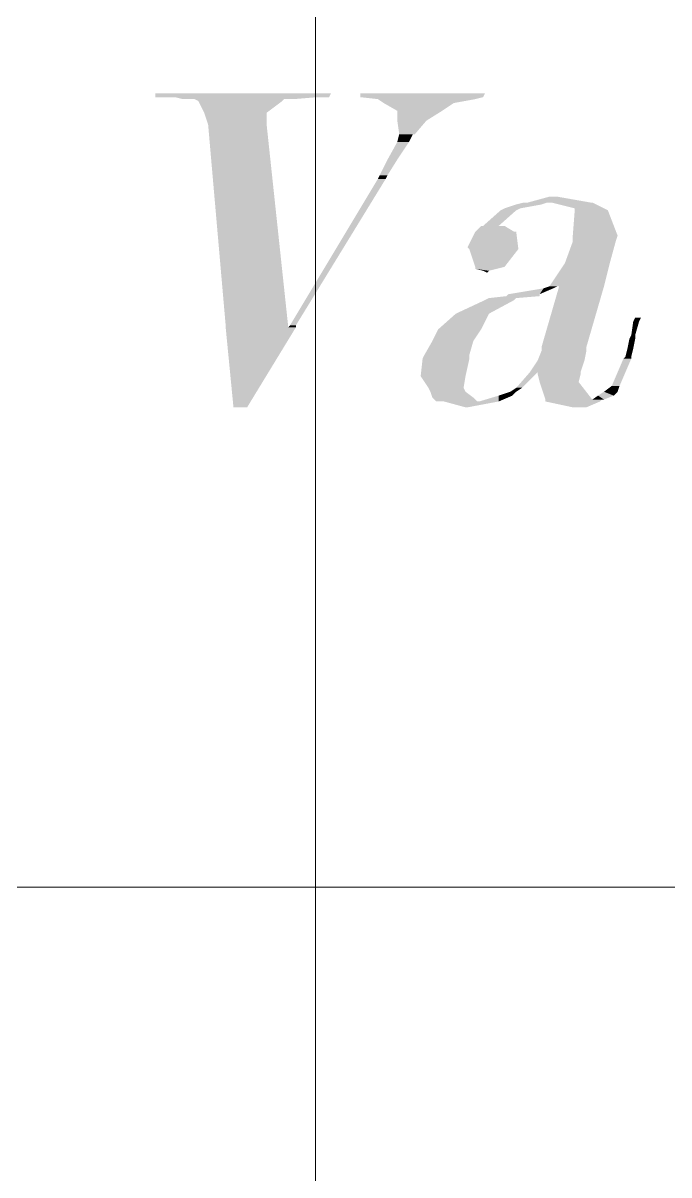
# Model space of a CAD drawing. Header units: millimetres. Extents: x 0 to 216, y 0 to 279.
# Drawn here: x 126.37 to 133.38, y 12.5 to 25 of the extents above; entities that cross this region are included whole.
import ezdxf

# ---------------------------------------------------------------- set-up
doc = ezdxf.new("R2010")
doc.units = ezdxf.units.MM
doc.layers.add('C00-00-00', color=7, linetype='Continuous')
doc.layers.add('C5A-5A-5A', color=7, linetype='Continuous', true_color=0x5a5a5a)

msp = doc.modelspace()

# ---------------------------------------------------------------- hatches: boundary and pattern name
at = {"layer": 'C5A-5A-5A'}
h = msp.add_hatch(color=256, dxfattribs=at)
h.dxf.hatch_style = 2
h.paths.add_polyline_path([(127.804333, 24.235833), (129.688167, 24.1935), (127.804333, 24.1935)])
h = msp.add_hatch(color=256, dxfattribs=at)
h.dxf.hatch_style = 2
h.paths.add_polyline_path([(127.804333, 24.235833), (129.709333, 24.235833), (129.688167, 24.1935)])
h = msp.add_hatch(color=256, dxfattribs=at)
h.dxf.hatch_style = 2
h.paths.add_polyline_path([(127.804333, 24.1935), (129.561167, 24.1935), (128.016, 24.1935)])
h = msp.add_hatch(color=256, dxfattribs=at)
h.dxf.hatch_style = 2
h.paths.add_polyline_path([(127.804333, 24.1935), (129.688167, 24.1935), (129.561167, 24.1935)])
h = msp.add_hatch(color=256, dxfattribs=at)
h.dxf.hatch_style = 2
h.paths.add_polyline_path([(128.016, 24.1935), (129.307167, 24.172333), (128.100667, 24.172333)])
h = msp.add_hatch(color=256, dxfattribs=at)
h.dxf.hatch_style = 2
h.paths.add_polyline_path([(128.016, 24.1935), (129.561167, 24.1935), (129.307167, 24.172333)])
h = msp.add_hatch(color=256, dxfattribs=at)
h.dxf.hatch_style = 2
h.paths.add_polyline_path([(128.100667, 24.172333), (129.201333, 24.172333), (128.227667, 24.172333)])
h = msp.add_hatch(color=256, dxfattribs=at)
h.dxf.hatch_style = 2
h.paths.add_polyline_path([(128.100667, 24.172333), (129.307167, 24.172333), (129.201333, 24.172333)])
h = msp.add_hatch(color=256, dxfattribs=at)
h.dxf.hatch_style = 2
h.paths.add_polyline_path([(128.227667, 24.172333), (129.180167, 24.151167), (128.27, 24.151167)])
h = msp.add_hatch(color=256, dxfattribs=at)
h.dxf.hatch_style = 2
h.paths.add_polyline_path([(128.227667, 24.172333), (129.201333, 24.172333), (129.180167, 24.151167)])
h = msp.add_hatch(color=256, dxfattribs=at)
h.dxf.hatch_style = 2
h.paths.add_polyline_path([(128.27, 24.151167), (129.010833, 24.024167), (128.3335, 24.024167)])
h = msp.add_hatch(color=256, dxfattribs=at)
h.dxf.hatch_style = 2
h.paths.add_polyline_path([(128.27, 24.151167), (129.180167, 24.151167), (129.010833, 24.024167)])
h = msp.add_hatch(color=256, dxfattribs=at)
h.dxf.hatch_style = 2
h.paths.add_polyline_path([(130.026833, 24.235833), (131.360333, 24.1935), (130.026833, 24.1935)])
h = msp.add_hatch(color=256, dxfattribs=at)
h.dxf.hatch_style = 2
h.paths.add_polyline_path([(130.026833, 24.235833), (131.3815, 24.235833), (131.360333, 24.1935)])
h = msp.add_hatch(color=256, dxfattribs=at)
h.dxf.hatch_style = 2
h.paths.add_polyline_path([(130.026833, 24.1935), (131.275667, 24.172333), (130.217333, 24.172333)])
h = msp.add_hatch(color=256, dxfattribs=at)
h.dxf.hatch_style = 2
h.paths.add_polyline_path([(130.026833, 24.1935), (131.360333, 24.1935), (131.275667, 24.172333)])
h = msp.add_hatch(color=256, dxfattribs=at)
h.dxf.hatch_style = 2
h.paths.add_polyline_path([(130.217333, 24.172333), (131.042833, 24.13), (130.280833, 24.13)])
h = msp.add_hatch(color=256, dxfattribs=at)
h.dxf.hatch_style = 2
h.paths.add_polyline_path([(130.217333, 24.172333), (131.275667, 24.172333), (131.042833, 24.13)])
h = msp.add_hatch(color=256, dxfattribs=at)
h.dxf.hatch_style = 2
h.paths.add_polyline_path([(130.280833, 24.13), (130.915833, 24.045333), (130.429, 24.045333)])
h = msp.add_hatch(color=256, dxfattribs=at)
h.dxf.hatch_style = 2
h.paths.add_polyline_path([(130.280833, 24.13), (131.042833, 24.13), (130.915833, 24.045333)])
h = msp.add_hatch(color=256, dxfattribs=at)
h.dxf.hatch_style = 2
h.paths.add_polyline_path([(128.3335, 24.024167), (129.010833, 23.897167), (128.375833, 23.897167)])
h = msp.add_hatch(color=256, dxfattribs=at)
h.dxf.hatch_style = 2
h.paths.add_polyline_path([(128.3335, 24.024167), (129.010833, 24.024167), (129.010833, 23.897167)])
h = msp.add_hatch(color=256, dxfattribs=at)
h.dxf.hatch_style = 2
h.paths.add_polyline_path([(130.429, 24.045333), (130.7465, 23.9395), (130.429, 23.9395)])
h = msp.add_hatch(color=256, dxfattribs=at)
h.dxf.hatch_style = 2
h.paths.add_polyline_path([(130.429, 24.045333), (130.915833, 24.045333), (130.7465, 23.9395)])
h = msp.add_hatch(color=256, dxfattribs=at)
h.dxf.hatch_style = 2
h.paths.add_polyline_path([(128.375833, 23.897167), (129.243667, 21.717), (128.566333, 21.717)])
h = msp.add_hatch(color=256, dxfattribs=at)
h.dxf.hatch_style = 2
h.paths.add_polyline_path([(128.375833, 23.897167), (129.010833, 23.897167), (129.243667, 21.717)])
h = msp.add_hatch(color=256, dxfattribs=at)
h.dxf.hatch_style = 2
h.paths.add_polyline_path([(130.429, 23.9395), (130.6195, 23.791333), (130.450167, 23.791333)])
h = msp.add_hatch(color=256, dxfattribs=at)
h.dxf.hatch_style = 2
h.paths.add_polyline_path([(130.429, 23.9395), (130.7465, 23.9395), (130.6195, 23.791333)])
h = msp.add_hatch(color=256, dxfattribs=at)
h.dxf.hatch_style = 2
h.paths.add_polyline_path([(130.450167, 23.791333), (130.556, 23.706667), (130.429, 23.706667)])
h = msp.add_hatch(color=256, dxfattribs=at)
h.dxf.hatch_style = 2
h.paths.add_polyline_path([(130.450167, 23.791333), (130.598333, 23.791333)])
h = msp.add_hatch(color=256, dxfattribs=at)
h.dxf.hatch_style = 2
h.paths.add_polyline_path([(130.450167, 23.791333), (130.6195, 23.791333), (130.598333, 23.791333)])
h = msp.add_hatch(color=256, dxfattribs=at)
h.dxf.hatch_style = 2
h.paths.add_polyline_path([(130.450167, 23.791333), (130.598333, 23.791333), (130.556, 23.706667)])
h = msp.add_hatch(color=256, dxfattribs=at)
h.dxf.hatch_style = 2
h.paths.add_polyline_path([(130.429, 23.706667), (130.429, 23.516167), (130.323167, 23.516167)])
h = msp.add_hatch(color=256, dxfattribs=at)
h.dxf.hatch_style = 2
h.paths.add_polyline_path([(130.429, 23.706667), (130.556, 23.706667), (130.429, 23.516167)])
h = msp.add_hatch(color=256, dxfattribs=at)
h.dxf.hatch_style = 2
h.paths.add_polyline_path([(130.323167, 23.516167), (130.323167, 23.346833), (130.2385, 23.346833)])
h = msp.add_hatch(color=256, dxfattribs=at)
h.dxf.hatch_style = 2
h.paths.add_polyline_path([(130.323167, 23.516167), (130.429, 23.516167), (130.323167, 23.346833)])
h = msp.add_hatch(color=256, dxfattribs=at)
h.dxf.hatch_style = 2
h.paths.add_polyline_path([(130.217333, 23.3045), (129.328333, 21.717), (129.264833, 21.717)])
h = msp.add_hatch(color=256, dxfattribs=at)
h.dxf.hatch_style = 2
h.paths.add_polyline_path([(130.217333, 23.3045), (130.302, 23.3045), (129.328333, 21.717)])
h = msp.add_hatch(color=256, dxfattribs=at)
h.dxf.hatch_style = 2
h.paths.add_polyline_path([(130.2385, 23.346833), (130.302, 23.3045), (130.217333, 23.3045)])
h = msp.add_hatch(color=256, dxfattribs=at)
h.dxf.hatch_style = 2
h.paths.add_polyline_path([(130.2385, 23.346833), (130.323167, 23.346833), (130.302, 23.3045)])
h = msp.add_hatch(color=256, dxfattribs=at)
h.dxf.hatch_style = 2
h.paths.add_polyline_path([(131.720167, 23.029333), (131.7625, 22.987), (131.593167, 22.987)])
h = msp.add_hatch(color=256, dxfattribs=at)
h.dxf.hatch_style = 2
h.paths.add_polyline_path([(131.804833, 23.0505), (131.995333, 23.029333), (131.720167, 23.029333)])
h = msp.add_hatch(color=256, dxfattribs=at)
h.dxf.hatch_style = 2
h.paths.add_polyline_path([(131.720167, 23.029333), (131.995333, 23.029333), (131.7625, 22.987)])
h = msp.add_hatch(color=256, dxfattribs=at)
h.dxf.hatch_style = 2
h.paths.add_polyline_path([(131.826, 23.0505), (132.058833, 23.0505), (131.804833, 23.0505)])
h = msp.add_hatch(color=256, dxfattribs=at)
h.dxf.hatch_style = 2
h.paths.add_polyline_path([(131.804833, 23.0505), (132.058833, 23.0505), (131.995333, 23.029333)])
h = msp.add_hatch(color=256, dxfattribs=at)
h.dxf.hatch_style = 2
h.paths.add_polyline_path([(131.847167, 23.0505), (132.5245, 23.0505), (131.826, 23.0505)])
h = msp.add_hatch(color=256, dxfattribs=at)
h.dxf.hatch_style = 2
h.paths.add_polyline_path([(131.826, 23.0505), (132.08, 23.0505), (132.058833, 23.0505)])
h = msp.add_hatch(color=256, dxfattribs=at)
h.dxf.hatch_style = 2
h.paths.add_polyline_path([(132.08, 23.114), (132.5245, 23.0505), (131.847167, 23.0505)])
h = msp.add_hatch(color=256, dxfattribs=at)
h.dxf.hatch_style = 2
h.paths.add_polyline_path([(131.847167, 23.0505), (132.5245, 23.0505)])
h = msp.add_hatch(color=256, dxfattribs=at)
h.dxf.hatch_style = 2
h.paths.add_polyline_path([(132.08, 23.114), (132.164667, 23.114), (132.5245, 23.0505)])
h = msp.add_hatch(color=256, dxfattribs=at)
h.dxf.hatch_style = 2
h.paths.add_polyline_path([(132.08, 23.0505), (132.545667, 23.0505), (132.101167, 23.0505)])
h = msp.add_hatch(color=256, dxfattribs=at)
h.dxf.hatch_style = 2
h.paths.add_polyline_path([(132.08, 23.0505), (132.545667, 23.0505)])
h = msp.add_hatch(color=256, dxfattribs=at)
h.dxf.hatch_style = 2
h.paths.add_polyline_path([(132.101167, 23.0505), (132.672667, 22.987), (132.355167, 22.987)])
h = msp.add_hatch(color=256, dxfattribs=at)
h.dxf.hatch_style = 2
h.paths.add_polyline_path([(132.101167, 23.0505), (132.545667, 23.0505), (132.672667, 22.987)])
h = msp.add_hatch(color=256, dxfattribs=at)
h.dxf.hatch_style = 2
h.paths.add_polyline_path([(131.550833, 22.965833), (131.529667, 22.7965), (131.360333, 22.7965)])
h = msp.add_hatch(color=256, dxfattribs=at)
h.dxf.hatch_style = 2
h.paths.add_polyline_path([(131.550833, 22.965833), (131.720167, 22.965833), (131.529667, 22.7965)])
h = msp.add_hatch(color=256, dxfattribs=at)
h.dxf.hatch_style = 2
h.paths.add_polyline_path([(131.593167, 22.987), (131.720167, 22.965833), (131.550833, 22.965833)])
h = msp.add_hatch(color=256, dxfattribs=at)
h.dxf.hatch_style = 2
h.paths.add_polyline_path([(131.593167, 22.987), (131.7625, 22.987), (131.720167, 22.965833)])
h = msp.add_hatch(color=256, dxfattribs=at)
h.dxf.hatch_style = 2
h.paths.add_polyline_path([(132.355167, 22.965833), (132.820833, 22.690667), (132.334, 22.690667)])
h = msp.add_hatch(color=256, dxfattribs=at)
h.dxf.hatch_style = 2
h.paths.add_polyline_path([(132.355167, 22.987), (132.715, 22.965833), (132.355167, 22.965833)])
h = msp.add_hatch(color=256, dxfattribs=at)
h.dxf.hatch_style = 2
h.paths.add_polyline_path([(132.355167, 22.987), (132.672667, 22.987), (132.715, 22.965833)])
h = msp.add_hatch(color=256, dxfattribs=at)
h.dxf.hatch_style = 2
h.paths.add_polyline_path([(132.355167, 22.965833), (132.715, 22.965833), (132.820833, 22.690667)])
h = msp.add_hatch(color=256, dxfattribs=at)
h.dxf.hatch_style = 2
h.paths.add_polyline_path([(131.339167, 22.7965), (131.699, 22.733), (131.275667, 22.733)])
h = msp.add_hatch(color=256, dxfattribs=at)
h.dxf.hatch_style = 2
h.paths.add_polyline_path([(131.360333, 22.7965), (131.529667, 22.7965), (131.339167, 22.7965)])
h = msp.add_hatch(color=256, dxfattribs=at)
h.dxf.hatch_style = 2
h.paths.add_polyline_path([(131.339167, 22.7965), (131.593167, 22.7965), (131.699, 22.733)])
h = msp.add_hatch(color=256, dxfattribs=at)
h.dxf.hatch_style = 2
h.paths.add_polyline_path([(131.360333, 22.7965), (131.529667, 22.7965)])
h = msp.add_hatch(color=256, dxfattribs=at)
h.dxf.hatch_style = 2
h.paths.add_polyline_path([(131.572, 22.7965), (131.593167, 22.7965), (131.529667, 22.7965)])
h = msp.add_hatch(color=256, dxfattribs=at)
h.dxf.hatch_style = 2
h.paths.add_polyline_path([(131.275667, 22.733), (131.741333, 22.563667), (131.191, 22.563667)])
h = msp.add_hatch(color=256, dxfattribs=at)
h.dxf.hatch_style = 2
h.paths.add_polyline_path([(131.275667, 22.733), (131.720167, 22.733)])
h = msp.add_hatch(color=256, dxfattribs=at)
h.dxf.hatch_style = 2
h.paths.add_polyline_path([(131.275667, 22.733), (131.720167, 22.733)])
h = msp.add_hatch(color=256, dxfattribs=at)
h.dxf.hatch_style = 2
h.paths.add_polyline_path([(131.275667, 22.733), (131.720167, 22.733), (131.741333, 22.563667)])
h = msp.add_hatch(color=256, dxfattribs=at)
h.dxf.hatch_style = 2
h.paths.add_polyline_path([(132.334, 22.627167), (132.736167, 22.394333), (132.249333, 22.394333)])
h = msp.add_hatch(color=256, dxfattribs=at)
h.dxf.hatch_style = 2
h.paths.add_polyline_path([(132.334, 22.690667), (132.820833, 22.690667)])
h = msp.add_hatch(color=256, dxfattribs=at)
h.dxf.hatch_style = 2
h.paths.add_polyline_path([(132.334, 22.690667), (132.820833, 22.690667)])
h = msp.add_hatch(color=256, dxfattribs=at)
h.dxf.hatch_style = 2
h.paths.add_polyline_path([(132.334, 22.690667), (132.799667, 22.627167), (132.334, 22.627167)])
h = msp.add_hatch(color=256, dxfattribs=at)
h.dxf.hatch_style = 2
h.paths.add_polyline_path([(132.334, 22.690667), (132.820833, 22.690667), (132.799667, 22.627167)])
h = msp.add_hatch(color=256, dxfattribs=at)
h.dxf.hatch_style = 2
h.paths.add_polyline_path([(132.334, 22.627167), (132.799667, 22.627167), (132.736167, 22.394333)])
h = msp.add_hatch(color=256, dxfattribs=at)
h.dxf.hatch_style = 2
h.paths.add_polyline_path([(131.191, 22.563667), (131.741333, 22.5425), (131.212167, 22.5425)])
h = msp.add_hatch(color=256, dxfattribs=at)
h.dxf.hatch_style = 2
h.paths.add_polyline_path([(131.191, 22.563667), (131.741333, 22.563667), (131.741333, 22.5425)])
h = msp.add_hatch(color=256, dxfattribs=at)
h.dxf.hatch_style = 2
h.paths.add_polyline_path([(131.212167, 22.5425), (131.593167, 22.352), (131.275667, 22.352)])
h = msp.add_hatch(color=256, dxfattribs=at)
h.dxf.hatch_style = 2
h.paths.add_polyline_path([(131.212167, 22.5425), (131.741333, 22.5425), (131.593167, 22.352)])
h = msp.add_hatch(color=256, dxfattribs=at)
h.dxf.hatch_style = 2
h.paths.add_polyline_path([(132.249333, 22.394333), (132.672667, 22.140333), (132.08, 22.140333)])
h = msp.add_hatch(color=256, dxfattribs=at)
h.dxf.hatch_style = 2
h.paths.add_polyline_path([(132.249333, 22.394333), (132.736167, 22.394333), (132.672667, 22.140333)])
h = msp.add_hatch(color=256, dxfattribs=at)
h.dxf.hatch_style = 2
h.paths.add_polyline_path([(131.275667, 22.352), (131.5085, 22.330833), (131.275667, 22.330833)])
h = msp.add_hatch(color=256, dxfattribs=at)
h.dxf.hatch_style = 2
h.paths.add_polyline_path([(131.275667, 22.352), (131.593167, 22.352), (131.5085, 22.330833)])
h = msp.add_hatch(color=256, dxfattribs=at)
h.dxf.hatch_style = 2
h.paths.add_polyline_path([(131.275667, 22.330833), (131.423833, 22.309667), (131.360333, 22.309667)])
h = msp.add_hatch(color=256, dxfattribs=at)
h.dxf.hatch_style = 2
h.paths.add_polyline_path([(131.275667, 22.330833), (131.5085, 22.330833), (131.423833, 22.309667)])
h = msp.add_hatch(color=256, dxfattribs=at)
h.dxf.hatch_style = 2
h.paths.add_polyline_path([(131.360333, 22.309667), (131.423833, 22.309667), (131.402667, 22.2885)])
h = msp.add_hatch(color=256, dxfattribs=at)
h.dxf.hatch_style = 2
h.paths.add_polyline_path([(132.185833, 22.140333), (132.482167, 21.484167), (131.995333, 21.484167)])
h = msp.add_hatch(color=256, dxfattribs=at)
h.dxf.hatch_style = 2
h.paths.add_polyline_path([(132.08, 22.140333), (132.122333, 22.119167), (132.0165, 22.119167)])
h = msp.add_hatch(color=256, dxfattribs=at)
h.dxf.hatch_style = 2
h.paths.add_polyline_path([(132.08, 22.140333), (132.164667, 22.140333)])
h = msp.add_hatch(color=256, dxfattribs=at)
h.dxf.hatch_style = 2
h.paths.add_polyline_path([(132.08, 22.140333), (132.185833, 22.140333), (132.164667, 22.140333)])
h = msp.add_hatch(color=256, dxfattribs=at)
h.dxf.hatch_style = 2
h.paths.add_polyline_path([(132.08, 22.140333), (132.164667, 22.140333), (132.122333, 22.119167)])
h = msp.add_hatch(color=256, dxfattribs=at)
h.dxf.hatch_style = 2
h.paths.add_polyline_path([(132.185833, 22.140333), (132.672667, 22.140333)])
h = msp.add_hatch(color=256, dxfattribs=at)
h.dxf.hatch_style = 2
h.paths.add_polyline_path([(132.185833, 22.140333), (132.672667, 22.140333)])
h = msp.add_hatch(color=256, dxfattribs=at)
h.dxf.hatch_style = 2
h.paths.add_polyline_path([(132.185833, 22.140333), (132.672667, 22.140333), (132.482167, 21.484167)])
h = msp.add_hatch(color=256, dxfattribs=at)
h.dxf.hatch_style = 2
h.paths.add_polyline_path([(131.423833, 22.013333), (131.699, 21.992167), (131.3815, 21.992167)])
h = msp.add_hatch(color=256, dxfattribs=at)
h.dxf.hatch_style = 2
h.paths.add_polyline_path([(131.614333, 22.0345), (131.720167, 22.013333), (131.423833, 22.013333)])
h = msp.add_hatch(color=256, dxfattribs=at)
h.dxf.hatch_style = 2
h.paths.add_polyline_path([(131.423833, 22.013333), (131.720167, 22.013333), (131.699, 21.992167)])
h = msp.add_hatch(color=256, dxfattribs=at)
h.dxf.hatch_style = 2
h.paths.add_polyline_path([(131.6355, 22.055667), (131.974167, 22.0345), (131.614333, 22.0345)])
h = msp.add_hatch(color=256, dxfattribs=at)
h.dxf.hatch_style = 2
h.paths.add_polyline_path([(131.614333, 22.0345), (131.974167, 22.0345), (131.720167, 22.013333)])
h = msp.add_hatch(color=256, dxfattribs=at)
h.dxf.hatch_style = 2
h.paths.add_polyline_path([(132.0165, 22.119167), (131.974167, 22.055667), (131.6355, 22.055667)])
h = msp.add_hatch(color=256, dxfattribs=at)
h.dxf.hatch_style = 2
h.paths.add_polyline_path([(131.6355, 22.055667), (131.974167, 22.055667), (131.974167, 22.0345)])
h = msp.add_hatch(color=256, dxfattribs=at)
h.dxf.hatch_style = 2
h.paths.add_polyline_path([(132.0165, 22.119167), (132.122333, 22.119167), (131.974167, 22.055667)])
h = msp.add_hatch(color=256, dxfattribs=at)
h.dxf.hatch_style = 2
h.paths.add_polyline_path([(131.3815, 21.992167), (131.423833, 21.844), (131.064, 21.844)])
h = msp.add_hatch(color=256, dxfattribs=at)
h.dxf.hatch_style = 2
h.paths.add_polyline_path([(131.3815, 21.992167), (131.699, 21.992167), (131.423833, 21.844)])
h = msp.add_hatch(color=256, dxfattribs=at)
h.dxf.hatch_style = 2
h.paths.add_polyline_path([(131.064, 21.844), (131.339167, 21.674667), (130.8735, 21.674667)])
h = msp.add_hatch(color=256, dxfattribs=at)
h.dxf.hatch_style = 2
h.paths.add_polyline_path([(131.064, 21.844), (131.423833, 21.844)])
h = msp.add_hatch(color=256, dxfattribs=at)
h.dxf.hatch_style = 2
h.paths.add_polyline_path([(131.064, 21.844), (131.423833, 21.844)])
h = msp.add_hatch(color=256, dxfattribs=at)
h.dxf.hatch_style = 2
h.paths.add_polyline_path([(131.064, 21.844), (131.423833, 21.844), (131.339167, 21.674667)])
h = msp.add_hatch(color=256, dxfattribs=at)
h.dxf.hatch_style = 2
h.paths.add_polyline_path([(132.990167, 21.759333), (133.011333, 21.611167), (132.969, 21.611167)])
h = msp.add_hatch(color=256, dxfattribs=at)
h.dxf.hatch_style = 2
h.paths.add_polyline_path([(133.011333, 21.801667), (133.053667, 21.759333), (132.990167, 21.759333)])
h = msp.add_hatch(color=256, dxfattribs=at)
h.dxf.hatch_style = 2
h.paths.add_polyline_path([(132.990167, 21.759333), (133.053667, 21.759333), (133.011333, 21.611167)])
h = msp.add_hatch(color=256, dxfattribs=at)
h.dxf.hatch_style = 2
h.paths.add_polyline_path([(133.011333, 21.801667), (133.074833, 21.801667), (133.053667, 21.759333)])
h = msp.add_hatch(color=256, dxfattribs=at)
h.dxf.hatch_style = 2
h.paths.add_polyline_path([(128.566333, 21.717), (129.243667, 21.695833), (128.566333, 21.695833)])
h = msp.add_hatch(color=256, dxfattribs=at)
h.dxf.hatch_style = 2
h.paths.add_polyline_path([(128.566333, 21.717), (129.243667, 21.717), (129.243667, 21.695833)])
h = msp.add_hatch(color=256, dxfattribs=at)
h.dxf.hatch_style = 2
h.paths.add_polyline_path([(128.566333, 21.695833), (128.799167, 20.828), (128.651, 20.828)])
h = msp.add_hatch(color=256, dxfattribs=at)
h.dxf.hatch_style = 2
h.paths.add_polyline_path([(128.566333, 21.695833), (129.328333, 21.695833), (128.799167, 20.828)])
h = msp.add_hatch(color=256, dxfattribs=at)
h.dxf.hatch_style = 2
h.paths.add_polyline_path([(129.264833, 21.717), (129.328333, 21.695833), (129.243667, 21.695833)])
h = msp.add_hatch(color=256, dxfattribs=at)
h.dxf.hatch_style = 2
h.paths.add_polyline_path([(129.264833, 21.717), (129.328333, 21.717), (129.328333, 21.695833)])
h = msp.add_hatch(color=256, dxfattribs=at)
h.dxf.hatch_style = 2
h.paths.add_polyline_path([(130.8735, 21.674667), (131.2545, 21.547667), (130.81, 21.547667)])
h = msp.add_hatch(color=256, dxfattribs=at)
h.dxf.hatch_style = 2
h.paths.add_polyline_path([(130.8735, 21.674667), (131.339167, 21.674667), (131.2545, 21.547667)])
h = msp.add_hatch(color=256, dxfattribs=at)
h.dxf.hatch_style = 2
h.paths.add_polyline_path([(130.81, 21.547667), (131.212167, 21.3995), (130.725333, 21.3995)])
h = msp.add_hatch(color=256, dxfattribs=at)
h.dxf.hatch_style = 2
h.paths.add_polyline_path([(130.81, 21.547667), (131.2545, 21.547667), (131.212167, 21.3995)])
h = msp.add_hatch(color=256, dxfattribs=at)
h.dxf.hatch_style = 2
h.paths.add_polyline_path([(132.947833, 21.568833), (132.990167, 21.463), (132.926667, 21.463)])
h = msp.add_hatch(color=256, dxfattribs=at)
h.dxf.hatch_style = 2
h.paths.add_polyline_path([(132.969, 21.611167), (133.011333, 21.568833), (132.947833, 21.568833)])
h = msp.add_hatch(color=256, dxfattribs=at)
h.dxf.hatch_style = 2
h.paths.add_polyline_path([(132.947833, 21.568833), (133.011333, 21.568833), (132.990167, 21.463)])
h = msp.add_hatch(color=256, dxfattribs=at)
h.dxf.hatch_style = 2
h.paths.add_polyline_path([(132.969, 21.611167), (133.011333, 21.611167), (133.011333, 21.568833)])
h = msp.add_hatch(color=256, dxfattribs=at)
h.dxf.hatch_style = 2
h.paths.add_polyline_path([(130.725333, 21.3995), (131.212167, 21.357167), (130.704167, 21.357167)])
h = msp.add_hatch(color=256, dxfattribs=at)
h.dxf.hatch_style = 2
h.paths.add_polyline_path([(130.725333, 21.3995), (131.212167, 21.3995), (131.212167, 21.357167)])
h = msp.add_hatch(color=256, dxfattribs=at)
h.dxf.hatch_style = 2
h.paths.add_polyline_path([(131.995333, 21.441833), (132.461, 21.336), (131.953, 21.336)])
h = msp.add_hatch(color=256, dxfattribs=at)
h.dxf.hatch_style = 2
h.paths.add_polyline_path([(131.995333, 21.484167), (132.482167, 21.441833), (131.995333, 21.441833)])
h = msp.add_hatch(color=256, dxfattribs=at)
h.dxf.hatch_style = 2
h.paths.add_polyline_path([(131.995333, 21.484167), (132.482167, 21.484167), (132.482167, 21.441833)])
h = msp.add_hatch(color=256, dxfattribs=at)
h.dxf.hatch_style = 2
h.paths.add_polyline_path([(131.995333, 21.441833), (132.482167, 21.441833), (132.461, 21.336)])
h = msp.add_hatch(color=256, dxfattribs=at)
h.dxf.hatch_style = 2
h.paths.add_polyline_path([(132.9055, 21.378333), (132.969, 21.357167), (132.884333, 21.357167)])
h = msp.add_hatch(color=256, dxfattribs=at)
h.dxf.hatch_style = 2
h.paths.add_polyline_path([(132.926667, 21.463), (132.969, 21.378333), (132.9055, 21.378333)])
h = msp.add_hatch(color=256, dxfattribs=at)
h.dxf.hatch_style = 2
h.paths.add_polyline_path([(132.9055, 21.378333), (132.969, 21.378333), (132.969, 21.357167)])
h = msp.add_hatch(color=256, dxfattribs=at)
h.dxf.hatch_style = 2
h.paths.add_polyline_path([(132.926667, 21.463), (132.990167, 21.463), (132.969, 21.378333)])
h = msp.add_hatch(color=256, dxfattribs=at)
h.dxf.hatch_style = 2
h.paths.add_polyline_path([(130.704167, 21.357167), (131.169833, 21.166667), (130.683, 21.166667)])
h = msp.add_hatch(color=256, dxfattribs=at)
h.dxf.hatch_style = 2
h.paths.add_polyline_path([(130.704167, 21.357167), (131.212167, 21.357167), (131.169833, 21.166667)])
h = msp.add_hatch(color=256, dxfattribs=at)
h.dxf.hatch_style = 2
h.paths.add_polyline_path([(131.953, 21.336), (132.418667, 21.209), (131.868333, 21.209)])
h = msp.add_hatch(color=256, dxfattribs=at)
h.dxf.hatch_style = 2
h.paths.add_polyline_path([(131.953, 21.336), (132.461, 21.336), (132.418667, 21.209)])
h = msp.add_hatch(color=256, dxfattribs=at)
h.dxf.hatch_style = 2
h.paths.add_polyline_path([(132.884333, 21.357167), (132.842, 21.060833), (132.757333, 21.060833)])
h = msp.add_hatch(color=256, dxfattribs=at)
h.dxf.hatch_style = 2
h.paths.add_polyline_path([(132.884333, 21.357167), (132.969, 21.357167), (132.842, 21.060833)])
h = msp.add_hatch(color=256, dxfattribs=at)
h.dxf.hatch_style = 2
h.paths.add_polyline_path([(130.683, 21.166667), (131.148667, 21.039667), (130.767667, 21.039667)])
h = msp.add_hatch(color=256, dxfattribs=at)
h.dxf.hatch_style = 2
h.paths.add_polyline_path([(130.683, 21.166667), (131.169833, 21.166667), (131.148667, 21.039667)])
h = msp.add_hatch(color=256, dxfattribs=at)
h.dxf.hatch_style = 2
h.paths.add_polyline_path([(131.868333, 21.209), (131.783667, 21.039667), (131.720167, 21.039667)])
h = msp.add_hatch(color=256, dxfattribs=at)
h.dxf.hatch_style = 2
h.paths.add_polyline_path([(131.868333, 21.209), (131.953, 21.209), (131.783667, 21.039667)])
h = msp.add_hatch(color=256, dxfattribs=at)
h.dxf.hatch_style = 2
h.paths.add_polyline_path([(131.953, 21.209), (132.418667, 21.187833), (131.953, 21.187833)])
h = msp.add_hatch(color=256, dxfattribs=at)
h.dxf.hatch_style = 2
h.paths.add_polyline_path([(131.953, 21.209), (132.418667, 21.209), (132.418667, 21.187833)])
h = msp.add_hatch(color=256, dxfattribs=at)
h.dxf.hatch_style = 2
h.paths.add_polyline_path([(131.953, 21.187833), (132.3975, 21.103167), (131.974167, 21.103167)])
h = msp.add_hatch(color=256, dxfattribs=at)
h.dxf.hatch_style = 2
h.paths.add_polyline_path([(131.953, 21.187833), (132.418667, 21.187833), (132.3975, 21.103167)])
h = msp.add_hatch(color=256, dxfattribs=at)
h.dxf.hatch_style = 2
h.paths.add_polyline_path([(130.767667, 21.039667), (131.169833, 20.997333), (130.788833, 20.997333)])
h = msp.add_hatch(color=256, dxfattribs=at)
h.dxf.hatch_style = 2
h.paths.add_polyline_path([(130.767667, 21.039667), (131.148667, 21.039667), (131.169833, 20.997333)])
h = msp.add_hatch(color=256, dxfattribs=at)
h.dxf.hatch_style = 2
h.paths.add_polyline_path([(131.720167, 21.039667), (131.720167, 20.997333), (131.656667, 20.997333)])
h = msp.add_hatch(color=256, dxfattribs=at)
h.dxf.hatch_style = 2
h.paths.add_polyline_path([(131.720167, 21.039667), (131.783667, 21.039667), (131.720167, 20.997333)])
h = msp.add_hatch(color=256, dxfattribs=at)
h.dxf.hatch_style = 2
h.paths.add_polyline_path([(131.974167, 21.103167), (132.545667, 20.912667), (132.037667, 20.912667)])
h = msp.add_hatch(color=256, dxfattribs=at)
h.dxf.hatch_style = 2
h.paths.add_polyline_path([(131.974167, 21.103167), (132.3975, 21.103167), (132.545667, 20.912667)])
h = msp.add_hatch(color=256, dxfattribs=at)
h.dxf.hatch_style = 2
h.paths.add_polyline_path([(132.757333, 21.060833), (132.820833, 20.997333), (132.672667, 20.997333)])
h = msp.add_hatch(color=256, dxfattribs=at)
h.dxf.hatch_style = 2
h.paths.add_polyline_path([(132.757333, 21.060833), (132.842, 21.060833), (132.820833, 20.997333)])
h = msp.add_hatch(color=256, dxfattribs=at)
h.dxf.hatch_style = 2
h.paths.add_polyline_path([(130.788833, 20.997333), (131.2545, 20.933833), (130.81, 20.933833)])
h = msp.add_hatch(color=256, dxfattribs=at)
h.dxf.hatch_style = 2
h.paths.add_polyline_path([(130.788833, 20.997333), (131.169833, 20.997333), (131.2545, 20.933833)])
h = msp.add_hatch(color=256, dxfattribs=at)
h.dxf.hatch_style = 2
h.paths.add_polyline_path([(130.81, 20.933833), (131.296833, 20.8915), (130.852333, 20.8915)])
h = msp.add_hatch(color=256, dxfattribs=at)
h.dxf.hatch_style = 2
h.paths.add_polyline_path([(130.81, 20.933833), (131.2545, 20.933833), (131.296833, 20.8915)])
h = msp.add_hatch(color=256, dxfattribs=at)
h.dxf.hatch_style = 2
h.paths.add_polyline_path([(130.852333, 20.8915), (131.318, 20.8915), (130.937, 20.8915)])
h = msp.add_hatch(color=256, dxfattribs=at)
h.dxf.hatch_style = 2
h.paths.add_polyline_path([(130.852333, 20.8915), (131.318, 20.8915)])
h = msp.add_hatch(color=256, dxfattribs=at)
h.dxf.hatch_style = 2
h.paths.add_polyline_path([(130.937, 20.8915), (131.191, 20.828), (131.169833, 20.828)])
h = msp.add_hatch(color=256, dxfattribs=at)
h.dxf.hatch_style = 2
h.paths.add_polyline_path([(130.937, 20.8915), (131.529667, 20.8915), (131.191, 20.828)])
h = msp.add_hatch(color=256, dxfattribs=at)
h.dxf.hatch_style = 2
h.paths.add_polyline_path([(131.529667, 20.955), (131.529667, 20.8915), (131.318, 20.8915)])
h = msp.add_hatch(color=256, dxfattribs=at)
h.dxf.hatch_style = 2
h.paths.add_polyline_path([(131.656667, 20.997333), (131.677833, 20.955), (131.529667, 20.955)])
h = msp.add_hatch(color=256, dxfattribs=at)
h.dxf.hatch_style = 2
h.paths.add_polyline_path([(131.529667, 20.955), (131.677833, 20.955), (131.529667, 20.8915)])
h = msp.add_hatch(color=256, dxfattribs=at)
h.dxf.hatch_style = 2
h.paths.add_polyline_path([(131.656667, 20.997333), (131.720167, 20.997333), (131.677833, 20.955)])
h = msp.add_hatch(color=256, dxfattribs=at)
h.dxf.hatch_style = 2
h.paths.add_polyline_path([(132.037667, 20.912667), (132.6515, 20.912667)])
h = msp.add_hatch(color=256, dxfattribs=at)
h.dxf.hatch_style = 2
h.paths.add_polyline_path([(132.037667, 20.912667), (132.672667, 20.912667), (132.6515, 20.912667)])
h = msp.add_hatch(color=256, dxfattribs=at)
h.dxf.hatch_style = 2
h.paths.add_polyline_path([(132.037667, 20.912667), (132.630333, 20.8915), (132.037667, 20.8915)])
h = msp.add_hatch(color=256, dxfattribs=at)
h.dxf.hatch_style = 2
h.paths.add_polyline_path([(132.037667, 20.912667), (132.6515, 20.912667), (132.630333, 20.8915)])
h = msp.add_hatch(color=256, dxfattribs=at)
h.dxf.hatch_style = 2
h.paths.add_polyline_path([(132.037667, 20.8915), (132.482167, 20.828), (132.334, 20.828)])
h = msp.add_hatch(color=256, dxfattribs=at)
h.dxf.hatch_style = 2
h.paths.add_polyline_path([(132.037667, 20.8915), (132.630333, 20.8915), (132.482167, 20.828)])
h = msp.add_hatch(color=256, dxfattribs=at)
h.dxf.hatch_style = 2
h.paths.add_polyline_path([(132.609167, 20.955), (132.672667, 20.912667), (132.545667, 20.912667)])
h = msp.add_hatch(color=256, dxfattribs=at)
h.dxf.hatch_style = 2
h.paths.add_polyline_path([(132.672667, 20.997333), (132.7785, 20.955), (132.609167, 20.955)])
h = msp.add_hatch(color=256, dxfattribs=at)
h.dxf.hatch_style = 2
h.paths.add_polyline_path([(132.609167, 20.955), (132.7785, 20.955), (132.672667, 20.912667)])
h = msp.add_hatch(color=256, dxfattribs=at)
h.dxf.hatch_style = 2
h.paths.add_polyline_path([(132.672667, 20.997333), (132.820833, 20.997333), (132.7785, 20.955)])
h = msp.add_hatch(color=256, dxfattribs=at)
h.dxf.hatch_style = 2
h.paths.add_polyline_path([(132.334, 20.828), (132.482167, 20.828), (132.355167, 20.828)])

# ---------------------------------------------------------------- linework, layer by layer
at = {"layer": 'C00-00-00', "lineweight": 0}
for points in [[(129.54, 0), (129.54, 279.4)], [(16.213667, 15.621), (149.648333, 15.621)]]:
    msp.add_lwpolyline(points, dxfattribs=at)

doc.saveas('drawing.dxf')
